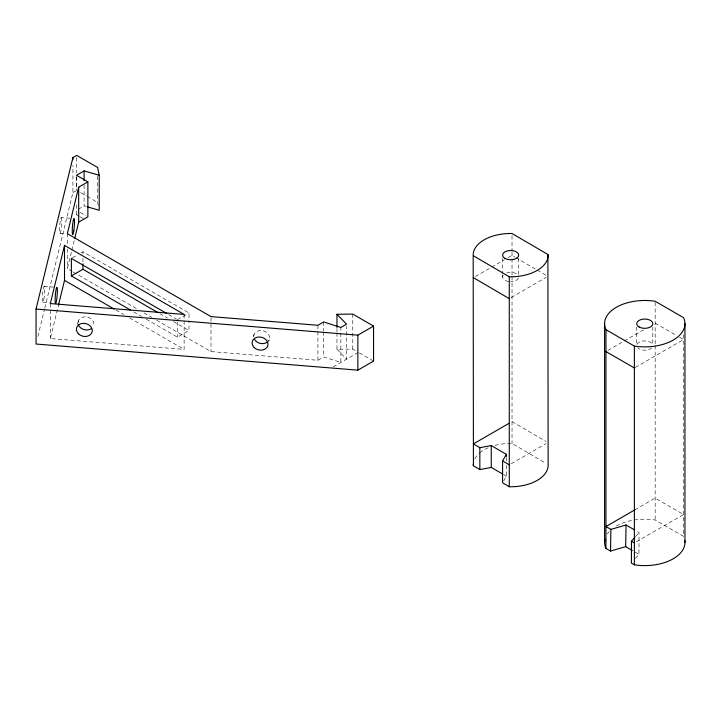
<?xml version="1.0" encoding="UTF-8"?>
<svg xmlns="http://www.w3.org/2000/svg" width="721" height="721" viewBox="0 0 721 721"><rect width="100%" height="100%" fill="white"/><g stroke="black" fill="none" stroke-linecap="round" stroke-linejoin="round"><path stroke-width="0.54" stroke-dasharray="3.6 2.7" d="M635.543 558.333L638.986 554.359L639.031 532.513L635.318 530.368M37.907 336.41L44.54 309.165M44.801 308.083L72.92 192.579L72.92 165.235M184.134 320.989L184.134 349.415L50.344 338.564L58.482 305.145M72.208 271.466L67.359 268.663L71.568 251.359M71.839 250.277L74.47 239.462M77.58 323.999L78.373 320.746M253.477 336.752L254.008 334.589M268.735 341.718L269.266 339.555M503.682 480.898L506.421 476.23L506.421 465.297M635.589 536.487L639.031 532.513M72.92 192.579L76.705 190.389M78.4 209.189L84.087 205.909L86.25 206.539M76.507 204.818L76.507 214.66L79.346 213.019M72.343 257.875L77.156 255.099M81.004 252.882L82.933 251.764L189.001 313.004L189.001 319.565M177.456 319.673L189.001 313.004M146.318 319.196L177.456 337.167L189.001 330.506L189.001 320.665M156.646 320.223L211.001 351.596L317.916 360.275L323.693 356.94L340.853 362.465L340.853 327.478M475.346 276.549L490.794 267.635M491.758 267.076L504.303 259.83M508.17 257.604L512.027 255.378L514.938 257.073M333.201 366.89L358.4 352.335M511.216 297.53L545.968 277.468M607.884 350.451L623.323 341.538M624.296 340.979L643.592 329.839M635.336 367.413L683.58 339.555L677.902 336.274M511.216 463.756L545.968 443.694M634.904 509.828L655.173 498.13L683.58 514.533L635.336 542.381M336.959 332.877L336.959 349.279L352.767 349.081L356.525 351.253M61.348 217.535A8.039 0.91 -85.4 0 1 61.105 229.792A8.039 0.91 -85.4 0 1 59.564 229.296A8.039 0.91 -85.4 0 1 61.348 217.535L69.82 218.22M59.996 233.541L65.296 233.974M44.116 286.354L53.642 287.129M42.981 302.324L49.334 302.838M655.173 323.152L676.956 335.725M616.356 526.006A40.178 23.198 0 0 1 655.173 519.994L683.58 536.397L683.58 332.994M359.346 352.884L373.559 361.086M80.509 192.588L86.214 195.878M87.169 196.427L97.623 202.466L98.227 205.395M80.292 212.47L85.979 215.75M76.507 214.66L79.346 216.3M80.292 216.85L84.087 219.031M635.183 552.16L638.986 554.359M168.696 314.617L176.483 319.115M159.81 313.653L167.596 318.141M173.428 321.512L189.001 330.506M73.181 272.033L137.242 309.012M144.038 312.932L151.798 317.42M133.664 311.887L141.451 316.384M116.054 310.111L123.832 314.608M129.672 317.979L184.134 349.415M503.582 474.58L506.421 476.23M515.903 257.64L536.262 269.555M537.235 270.123L545.959 275.224M512.027 421.596L545.959 441.45M495.048 445.416A37.501 21.648 0 0 1 512.027 443.469L545.959 463.324M336.959 349.279L346.54 359.184L346.54 326.379M655.173 302.378L655.173 344.467M655.173 345.584L655.173 519.994M652.802 326.964L652.802 345.557M636.733 326.964L636.733 345.557M518.696 258.424L518.696 274.827M512.027 235.686L512.027 250.998M512.027 252.098L512.027 257.622M512.027 258.74L512.027 275.593M512.027 276.711L512.027 443.469M506.421 457.646L506.421 460.926M502.618 258.424L502.618 273.728M502.618 274.827L502.618 277.008M352.767 314.086L352.767 349.081M336.959 328.506L336.959 331.786M323.693 321.945L323.693 330.687M323.693 331.786L323.693 356.94M317.916 325.279L317.916 360.275M211.001 317.7L211.001 351.596M184.134 314.419L184.134 319.89M177.456 321.863L177.456 337.167M97.623 176.221L97.623 202.466M84.087 185.135L84.087 205.909M82.933 251.764L82.933 253.954M82.933 258.325L82.933 262.705M76.705 157.584L76.705 172.896M76.705 177.267L76.705 187.109M76.507 176.384L76.507 190.596M67.359 233.676L67.359 244.608M67.359 248.979L67.359 268.663M50.344 303.568L50.344 309.039M50.344 310.129L50.344 338.564M253.675 336.247A8.039 6.498 13.7 0 1 263.895 330.957A8.039 6.498 13.7 0 1 268.419 341.051M77.994 322.404A8.039 6.498 13.7 0 1 87.394 317.069A8.039 6.498 13.7 0 1 93.505 326.045M607.361 533.928A40.178 23.198 0 0 1 609.254 531.557M651.73 347.882A8.039 4.641 0 0 1 637.806 347.882M637.003 344.359A8.039 4.641 0 0 1 644.772 340.916A8.039 4.641 0 0 1 652.532 344.359M474.815 458.745A37.501 21.648 0 0 1 478.888 453.608M479.645 452.932A37.501 21.648 0 0 1 489.947 447.056M518.417 278.216A8.039 4.641 0 0 1 510.657 281.65M508.575 281.496A8.039 4.641 0 0 1 503.7 274.692M506.638 272.998A8.039 4.641 0 0 1 517.615 274.692M43.828 299.53A8.039 0.91 -85.4 0 0 44.342 286.462A8.039 0.91 -85.4 0 0 42.467 297.025A8.039 0.91 -85.4 0 0 43.828 299.53"/><path stroke-width="1.08" d="M634.904 537.28L631.452 541.255L631.407 563.101L634.372 564.813A40.178 23.198 0 0 0 684.797 540.389M632.335 550.511L625.684 546.671L610.534 551.051L610.885 529.385L605.955 526.537L634.904 509.828M625.684 546.671L626.044 525.014L610.885 529.385M336.959 327.406L336.959 314.284L352.767 314.086L373.559 326.09L373.559 361.086L357.859 370.152L36.05 344.034L36.05 309.039L72.92 157.584L76.705 155.394L97.623 167.47L99.237 175.293L99.237 210.289L87.331 206.846M64.511 245.365L50.344 303.568L184.134 314.419L64.511 245.365L64.511 280.361L58.482 305.145M74.732 238.381L78.679 222.149L87.872 216.85L87.872 181.854L78.679 187.154L67.359 233.676L211.001 316.6L317.916 325.279L323.693 321.945L340.853 327.478L346.54 324.198L336.959 314.284M502.636 474.03L491.271 467.424L479.853 469.587L473.418 465.766L473.183 254.351A37.501 21.648 0 0 1 512.027 233.505L547.897 254.486L548.131 465.901A37.501 21.648 0 0 1 509.287 486.747L502.582 482.764L502.582 460.89L506.421 454.365L491.253 445.542L479.844 447.705L473.418 443.893L509.134 423.272M99.237 175.293L84.087 170.913L76.507 175.293L87.872 181.854M166.749 313.491L71.379 258.433L71.379 275.927L82.933 269.266L157.863 312.526M36.05 309.039L357.859 335.157L373.559 326.09M605.955 329.695L634.372 346.098A40.178 23.198 0 0 0 683.58 317.682L655.173 301.279A40.178 23.198 0 0 0 605.955 329.695L605.955 548.411L610.534 551.051M605.955 351.56L634.372 367.971M626.044 525.014L634.39 529.827M631.452 541.255L634.372 542.94M71.379 275.927L130.744 310.201M64.511 280.361L114.107 308.994M473.418 255.793L509.287 276.774A37.501 21.648 0 0 0 548.131 255.928L547.897 254.486M473.418 277.666L509.287 298.647M502.582 460.89L509.287 464.874M473.183 464.315L473.418 465.766M491.253 445.542L491.271 467.424M479.844 447.705L479.853 469.587M684.95 323.684L684.95 542.408M634.372 346.098L634.372 564.813M604.586 323.684L604.586 542.408M509.287 276.774L509.287 486.747M506.421 454.365L506.421 456.546M357.859 335.157L357.859 370.152M84.087 170.913L84.087 180.755M82.933 263.796L82.933 269.266M78.679 187.154L78.679 222.149M72.92 157.584L72.92 159.774M267.112 342.277A8.039 6.498 13.7 0 1 254.639 339.636M91.261 328.704A8.039 6.498 13.7 0 1 78.156 324.126M605.955 548.411A40.178 23.198 0 0 1 604.928 539.38M78.436 333.805A8.039 6.498 13.7 0 0 91.918 332.552A8.039 6.498 13.7 0 0 82.708 323.35A8.039 6.498 13.7 0 0 78.436 333.805M254.279 347.621A8.039 6.498 13.7 0 0 267.68 346.053A8.039 6.498 13.7 0 0 258.19 337.04A8.039 6.498 13.7 0 0 254.279 347.621M73.821 230.819A8.039 0.91 -85.4 0 0 74.056 218.562A8.039 0.91 -85.4 0 0 72.271 230.323A8.039 0.91 -85.4 0 0 73.821 230.819M56.535 300.567A8.039 0.91 -85.4 0 0 57.049 287.49A8.039 0.91 -85.4 0 0 55.175 298.052A8.039 0.91 -85.4 0 0 56.535 300.567M639.085 326.964A8.039 4.641 0 0 0 652.532 324.892A8.039 4.641 0 0 0 642.69 319.205A8.039 4.641 0 0 0 639.085 326.964M504.979 258.424A8.039 4.641 0 0 0 518.417 256.343A8.039 4.641 0 0 0 508.575 250.656A8.039 4.641 0 0 0 504.979 258.424"/></g></svg>
